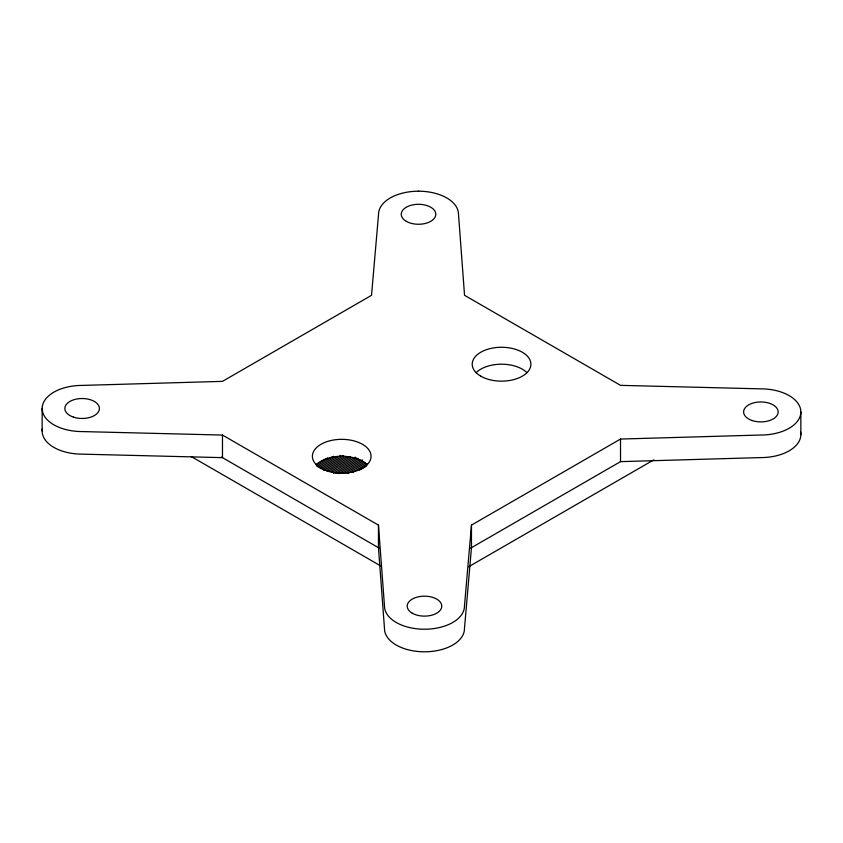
<?xml version="1.0" encoding="UTF-8"?>
<svg xmlns="http://www.w3.org/2000/svg" width="843" height="843" viewBox="0 0 843 843"><rect width="100%" height="100%" fill="white"/><g stroke="black" fill="none" stroke-linecap="round" stroke-linejoin="round"><path stroke-width="1.26" d="M800.85 434.588L800.85 412.016A39.979 23.077 0 0 1 760.723 435.02L620.522 439.055L471.469 525.115L464.461 606.064A39.979 23.077 0 0 1 424.63 629.226A39.979 23.077 0 0 1 384.503 606.233L378.454 525.115L222.478 435.062L81.982 431.574A39.979 23.077 0 0 1 42.15 408.412A39.979 23.077 0 0 1 82.277 385.409L222.478 381.363L371.531 295.313L378.539 214.364A39.979 23.077 0 0 1 418.37 191.203L418.665 191.203M316.136 464.588L327.463 458.044M316.462 466.084L333.459 456.274M317.927 466.927L336.051 456.463M319.392 467.781L340.92 455.346M320.867 468.624L343.522 455.547M322.332 469.467L344.987 456.39M323.796 470.32L347.59 456.579M326.399 470.51L350.182 456.769M327.864 471.353L351.647 457.623M330.456 471.543L355.377 457.159M331.921 472.396L356.852 458.002M333.396 473.239L358.317 458.855M335.988 473.429L359.782 459.698M338.591 473.629L362.374 459.888M342.321 473.165L362.711 461.395M344.924 473.355L364.176 462.238M347.516 473.545L365.641 463.081M352.385 472.428L367.116 463.935M359.518 470.004L366.315 466.084M470.415 548.298L620.522 461.637L760.723 457.591A39.979 23.077 0 0 0 800.65 432.185M468.582 566.791L653.831 459.835M221.446 457.043L379.476 548.287M191.192 456.506L381.057 566.127M620.522 439.055L620.522 461.637M471.469 525.115L471.469 547.687L464.461 628.636A39.979 23.077 0 0 1 424.63 651.797A39.979 23.077 0 0 1 384.503 628.804L378.454 547.687L378.454 525.115M222.478 435.062L222.478 457.644L81.982 454.145A39.979 23.077 0 0 1 42.382 428.571M42.15 408.412L42.15 430.984M800.85 412.016A39.979 23.077 0 0 0 761.018 388.855L620.522 385.356L464.546 295.313L458.497 214.196A39.979 23.077 0 0 0 418.37 191.203M476.137 372.669A29.347 16.944 0 0 1 526.959 372.669M316.315 464.735A29.347 16.944 0 0 1 367.137 464.735M327.052 470.942A29.347 16.944 0 0 0 371.068 456.274A29.347 16.944 0 0 0 327.052 441.606A29.347 16.944 0 0 0 327.052 470.942M480.805 376.189A29.347 16.944 0 0 0 529.899 368.591A29.347 16.944 0 0 0 493.956 347.843A29.347 16.944 0 0 0 480.805 376.189M406.347 221.361A17.281 9.979 0 0 0 435.23 216.83A17.281 9.979 0 0 0 413.987 204.649A17.281 9.979 0 0 0 406.347 221.361M752.177 420.552A17.281 9.979 0 0 0 778.152 411.974A17.281 9.979 0 0 0 752.283 403.281A17.281 9.979 0 0 0 752.177 420.552M412.311 613.23A17.281 9.979 0 0 0 441.184 608.699A17.281 9.979 0 0 0 419.951 596.517A17.281 9.979 0 0 0 412.311 613.23M73.436 417.116A17.281 9.979 0 0 0 99.411 408.528A17.281 9.979 0 0 0 73.541 399.835A17.281 9.979 0 0 0 73.436 417.116"/></g></svg>
